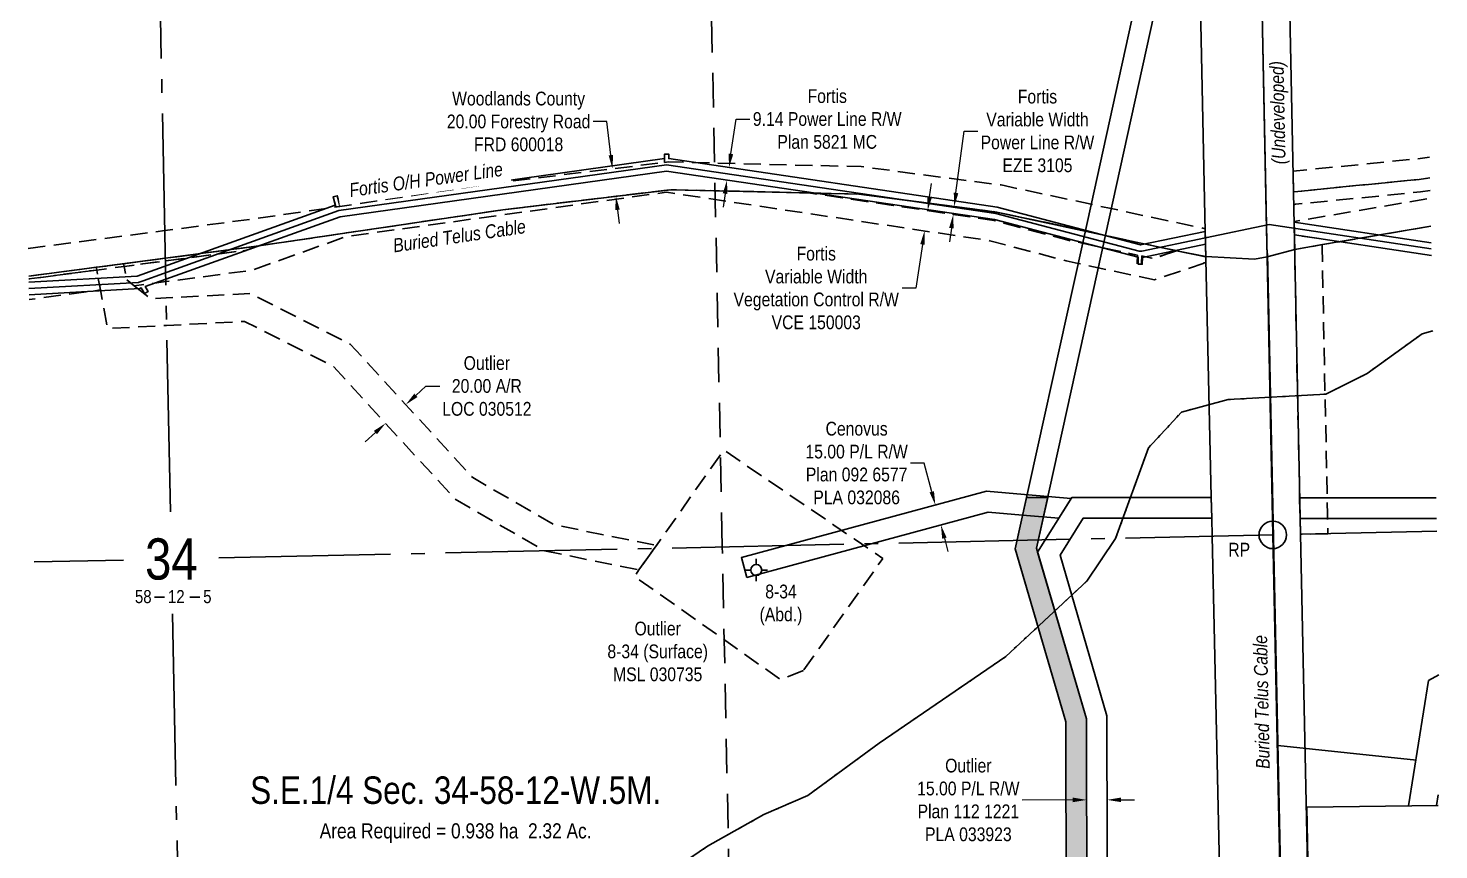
# Model space of a CAD drawing. Extents: x 584850 to 586430, y 5989798 to 5992315.
# Drawn here: x 585079 to 586106, y 5990489 to 5991087 of the extents above; entities that cross this region are included whole.
import ezdxf
from ezdxf.enums import TextEntityAlignment as Align

# ---------------------------------------------------------------- set-up
doc = ezdxf.new("R2010")
doc.units = 0
doc.header["$LTSCALE"] = 5
doc.header["$PDSIZE"] = 0.5
for name, pattern in [('foc-ACCESSROAD', [3.75, 2.5, -1.25]), ('foc-FLOWLINE', [3.75, 2.5, -1.25]), ('foc-LSD', [8, 5, -3]), ('foc-QUARTERLINE', [33, 25, -3, 2, -3]), ('foc-WHEELTRACKS', [2, 0.4, -1.6])]:
    doc.linetypes.add(name, pattern=pattern)
doc.layers.get('Defpoints').update_dxf_attribs({"color": 9})
for name, color, linetype in [('10', 1, 'Continuous'), ('35', 37, 'Continuous'), ('9', 3, 'Continuous'), ('AS-POWER', 104, 'foc-POWER'), ('AS-TELUS', 224, 'foc-TEL'), ('C-AR', 13, 'foc-ACCESSROAD'), ('C-RW', 13, 'Continuous'), ('C-SYMBOL', 7, 'Continuous'), ('C-WS', 13, 'foc-ACCESSROAD'), ('CG-NOTES', 7, 'Continuous'), ('F-AR', 190, 'foc-ACCESSROAD'), ('F-EZE', 190, 'foc-FLOWLINE'), ('F-RW', 190, 'Continuous'), ('F-VCE', 190, 'foc-FLOWLINE'), ('F-WS-S', 8, 'Continuous'), ('L-AREAREQUIRED', 7, 'Continuous'), ('L-QSEC', 8, 'foc-QUARTERLINE'), ('L-SEC', 7, 'Continuous'), ('L-SECLBL', 7, 'Continuous'), ('L-SECTION-LSD', 7, 'foc-LSD'), ('L-TITLEDB', 4, 'Continuous'), ('P-TEMP-H', 41, 'Continuous'), ('P-TEMP_WORKSPACE', 46, 'Continuous'), ('T-WATER-P3', 160, 'foc-WHEELTRACKS')]:
    doc.layers.add(name, color=color, linetype=linetype)
for name, color, linetype, lineweight in [('C-AR-T', 13, 'Continuous', 9), ('C-RW-T', 13, 'Continuous', 9), ('C-WS-T', 13, 'Continuous', 9), ('F-AR-T', 190, 'Continuous', 9), ('F-EZE-T', 190, 'Continuous', 9), ('F-RW-T', 190, 'Continuous', 9), ('F-VCE-T', 190, 'Continuous', 9), ('T-TEXT', 48, 'Continuous', 18)]:
    doc.layers.add(name, color=color, linetype=linetype, lineweight=lineweight)
doc.styles.add('100L', font='ARIALN.TTF', dxfattribs={"height": 11})
doc.styles.add('175L', font='ARIALN.TTF', dxfattribs={"height": 20})
doc.styles.add('80', font='ARIALN.TTF', dxfattribs={"height": 10})
doc.styles.add('80CG', font='ARIALN.TTF', dxfattribs={"height": 10})
doc.styles.add('80L', font='ARIALN.TTF', dxfattribs={"height": 10})
doc.styles.add('80LS', font='ARIALNI.TTF', dxfattribs={"height": 10})
doc.styles.add('foc-LtypeFont', font='ARIALN.TTF', dxfattribs={"height": 7.35})
doc.styles.add('MtXpl_Arial_Narrow', font='ARIALNI.TTF')
doc.styles.add('SIMPLEX', font='ARIALN.TTF')
doc.linetypes.add('foc-POWER', pattern='A,6,-1,["P",foc-LtypeFont,S=0.2,R=0,X=-0.625,Y=-0.75],-1.24,4', length=12.24)
doc.linetypes.add('foc-TEL', pattern='A,2,-1,["T",foc-LtypeFont,S=0.2,R=0,X=-0.425,Y=-0.75],-1.24,8', length=12.24)
doc.linetypes.add('foc-TEL-NOLINE', pattern='A,0,-2,["T",foc-LtypeFont,S=0.2,R=0,X=-0.425,Y=-0.75],-10.24', length=12.24)
doc.linetypes.add('foc-TOPO-flowdirection-NOLINE', pattern='A,0,[">",foc-LtypeFont,S=0.3,R=0,X=0,Y=-0.945],-20,[">",foc-LtypeFont,S=0.3,R=0,X=0,Y=-0.945],0', length=20)
doc.dimstyles.new('Compass 5 000', dxfattribs={"dimscale": 5, "dimtxt": 9, "dimasz": 2, "dimexe": 0.2, "dimexo": 0.0625, "dimgap": 0.5, "dimtad": 0, "dimtih": 1, "dimtoh": 1, "dimzin": 0, "dimdsep": 46, "dimtxsty": '80CG', "dimcen": 0.1, "dimse1": 1, "dimse2": 1, "dimclrd": 256, "dimclrt": 256, "dimaunit": 1, "dimadec": 4, "dimazin": 0, "dimtfac": 0.06, "dimtofl": 0, "dimtmove": 0, "dimatfit": 1, "dimfxl": 0.2, "dimtolj": 1, "dimtzin": 0, "dimlwd": -1, "dimarcsym": 0})

# ---------------------------------------------------------------- blocks, each defined once
blk = doc.blocks.new('RP')
at = {"layer": '35', "color": 3}
blk.add_circle((0, 0), 10, dxfattribs=at)
at = {"layer": '35', "color": 3, "style": '80'}
blk.add_attdef('RP_001', (-32.4, 5.8), '', height=10, dxfattribs=at)
blk = doc.blocks.new('L-SECLBL')
at = {"layer": '9', "color": 7}
for p, q in [((-5.1, -27.8), (-12.3, -27.8)), ((20.7, -27.8), (13.5, -27.8))]:
    blk.add_line(p, q, dxfattribs=at)
at = {"layer": '10', "color": 2, "style": 'SIMPLEX'}
blk.add_attdef('SEC', text='', height=30, dxfattribs=at).set_placement((0, 0), align=Align.MIDDLE)
at = {"layer": '10', "color": 5, "style": '80L'}
blk.add_attdef('TWP', text='', height=9.5, dxfattribs=at).set_placement((-14.4, -27.4), align=Align.MIDDLE_RIGHT)
blk.add_attdef('RGE', text='', height=9.5, dxfattribs=at).set_placement((3.6, -27.4), align=Align.MIDDLE_CENTER)
blk.add_attdef('MER', text='', height=9.5, dxfattribs=at).set_placement((23.2, -27.4), align=Align.MIDDLE_LEFT)
blk = doc.blocks.new('*D23')
at = {"layer": 'C-AR-T', "transparency": 16777216}
for p, q in [((585361.4, 5990819.7), (585368.7, 5990826.5)), ((585368.7, 5990826.5), (585378.7, 5990826.5)), ((585331.9, 5990792.7), (585324.5, 5990785.9))]:
    blk.add_line(p, q, dxfattribs=at)
for points in [[(585360.2, 5990821), (585362.5, 5990818.5), (585354, 5990813)], [(585330.8, 5990793.9), (585333, 5990791.4), (585339.3, 5990799.4)]]:
    blk.add_solid(points, dxfattribs=at)
at = {"layer": 'Defpoints', "color": 0, "transparency": 16777216}
for p in [(585353, 5990814.1), (585354, 5990813), (585338.2, 5990800.6)]:
    blk.add_point(p, dxfattribs=at)
at = {"layer": 'C-AR-T', "transparency": 16777216, "insert": (585413, 5990826.5), "char_height": 10, "attachment_point": 5, "style": '80CG'}
blk.add_mtext('\\A1;Outlier\\P20.00 A/R\\PLOC 030512', dxfattribs=at)
blk = doc.blocks.new('*D26')
at = {"layer": 'C-RW-T', "transparency": 16777216}
for p, q in [((585839.4, 5990525.3), (585802.5, 5990525.2)), ((585874.4, 5990525.3), (585884.4, 5990525.3))]:
    blk.add_line(p, q, dxfattribs=at)
for points in [[(585839.4, 5990527), (585839.4, 5990523.6), (585849.4, 5990525.3)], [(585874.4, 5990527), (585874.4, 5990523.7), (585864.4, 5990525.3)]]:
    blk.add_solid(points, dxfattribs=at)
at = {"layer": 'Defpoints', "color": 0, "transparency": 16777216}
for p in [(585849.4, 5990534.6), (585864.4, 5990534.6), (585849.4, 5990525.3)]:
    blk.add_point(p, dxfattribs=at)
at = {"layer": 'C-RW-T', "transparency": 16777216, "insert": (585763.4, 5990525.2), "char_height": 10, "attachment_point": 5, "style": '80CG'}
blk.add_mtext('\\A1;Outlier\\P15.00 P/L R/W\\PPlan 112 1221\\PPLA 033923', dxfattribs=at)
blk = doc.blocks.new('*D29')
at = {"layer": 'Defpoints', "color": 0, "transparency": 16777216}
for p in [(585504.4, 5990984.6), (585446.6, 5990977.6), (585449, 5990957.7)]:
    blk.add_point(p, dxfattribs=at)
at = {"layer": 'F-AR-T', "transparency": 16777216}
for p, q in [((585500.3, 5991019), (585490.3, 5991019)), ((585503.2, 5990994.6), (585500.3, 5991019)), ((585508.1, 5990954.8), (585509.3, 5990944.9))]:
    blk.add_line(p, q, dxfattribs=at)
for points in [[(585504.9, 5990994.8), (585501.6, 5990994.4), (585504.4, 5990984.6)], [(585509.7, 5990955), (585506.4, 5990954.6), (585506.9, 5990964.7)]]:
    blk.add_solid(points, dxfattribs=at)
at = {"layer": 'F-AR-T', "transparency": 16777216, "insert": (585436.1, 5991019), "char_height": 10, "attachment_point": 5, "style": '80CG'}
blk.add_mtext('\\A1;Woodlands County\\P20.00 Forestry Road\\PFRD 600018', dxfattribs=at)
blk = doc.blocks.new('*D30')
at = {"layer": 'Defpoints', "color": 0, "transparency": 16777216}
for p in [(585753.1, 5990957.1), (585758.1, 5990950.6), (585758.8, 5990956.4)]:
    blk.add_point(p, dxfattribs=at)
at = {"layer": 'F-EZE-T', "transparency": 16777216}
for p, q in [((585754.4, 5990967), (585760.3, 5991012.1)), ((585760.3, 5991012.1), (585770.3, 5991012.1)), ((585751.1, 5990941.4), (585749.8, 5990931.5))]:
    blk.add_line(p, q, dxfattribs=at)
for points in [[(585752.8, 5990967.3), (585756.1, 5990966.8), (585753.1, 5990957.1)], [(585749.4, 5990941.6), (585752.7, 5990941.2), (585752.4, 5990951.3)]]:
    blk.add_solid(points, dxfattribs=at)
at = {"layer": 'F-EZE-T', "transparency": 16777216, "insert": (585813.7, 5991012.1), "char_height": 10, "attachment_point": 5, "style": '80CG'}
blk.add_mtext('\\A1;Fortis\\PVariable Width\\PPower Line R/W\\PEZE 3105', dxfattribs=at)
blk = doc.blocks.new('*D33')
at = {"layer": 'Defpoints', "color": 0, "transparency": 16777216}
for p in [(585588.8, 5990985.6), (585589.2, 5990985.5), (585587.5, 5990976.5)]:
    blk.add_point(p, dxfattribs=at)
at = {"layer": 'F-RW-T', "transparency": 16777216}
for p, q in [((585590.6, 5990995.4), (585594.4, 5991020.8)), ((585594.4, 5991020.8), (585604.4, 5991020.8)), ((585586.4, 5990966.6), (585584.9, 5990956.7))]:
    blk.add_line(p, q, dxfattribs=at)
for points in [[(585589, 5990995.7), (585592.3, 5990995.2), (585589.2, 5990985.5)], [(585584.7, 5990966.8), (585588, 5990966.3), (585587.8, 5990976.5)]]:
    blk.add_solid(points, dxfattribs=at)
at = {"layer": 'F-RW-T', "transparency": 16777216, "insert": (585660.7, 5991020.8), "char_height": 10, "attachment_point": 5, "style": '80CG'}
blk.add_mtext('\\A1;Fortis\\P9.14 Power Line R/W\\PPlan 5821 MC', dxfattribs=at)
blk = doc.blocks.new('*D34')
at = {"layer": 'Defpoints', "color": 0, "transparency": 16777216}
for p in [(585675.6, 5990962.9), (585673.4, 5990948.1), (585731.5, 5990939.4)]:
    blk.add_point(p, dxfattribs=at)
at = {"layer": 'F-VCE-T', "transparency": 16777216}
for p, q in [((585735.2, 5990964.1), (585736.7, 5990974)), ((585730.1, 5990929.5), (585725.3, 5990897.8)), ((585725.3, 5990897.8), (585715.3, 5990897.8))]:
    blk.add_line(p, q, dxfattribs=at)
for points in [[(585733.6, 5990964.3), (585736.9, 5990963.8), (585733.8, 5990954.2)], [(585728.4, 5990929.8), (585731.7, 5990929.3), (585731.5, 5990939.4)]]:
    blk.add_solid(points, dxfattribs=at)
at = {"layer": 'F-VCE-T', "transparency": 16777216, "insert": (585652.7, 5990897.8), "char_height": 10, "attachment_point": 5, "style": '80CG'}
blk.add_mtext('\\A1;Fortis\\PVariable Width\\PVegetation Control R/W\\PVCE 150003', dxfattribs=at)
blk = doc.blocks.new('GABD')
for p, q in [((-0.81, 0), (-1.62, 0)), ((0, 0.81), (0, 1.62)), ((1.62, 0), (0.81, 0)), ((0, -0.81), (0, -1.62))]:
    blk.add_line(p, q)
blk.add_circle((0, 0), 0.8)
blk = doc.blocks.new('*D42')
at = {"layer": 'Defpoints', "color": 0, "transparency": 16777216}
for p in [(585737.5, 5990739.3), (585739.4, 5990739.9), (585741.4, 5990724.9)]:
    blk.add_point(p, dxfattribs=at)
at = {"layer": 'F-RW-T', "transparency": 16777216}
for p, q in [((585731.2, 5990770.4), (585721.2, 5990770.4)), ((585736.8, 5990749.5), (585731.2, 5990770.4)), ((585746, 5990715.7), (585748.6, 5990706.1))]:
    blk.add_line(p, q, dxfattribs=at)
for points in [[(585738.4, 5990749.9), (585735.2, 5990749.1), (585739.4, 5990739.9)], [(585747.6, 5990716.2), (585744.4, 5990715.3), (585743.4, 5990725.4)]]:
    blk.add_solid(points, dxfattribs=at)
at = {"layer": 'F-RW-T', "transparency": 16777216, "insert": (585682.1, 5990770.4), "char_height": 10, "attachment_point": 5, "style": '80CG'}
blk.add_mtext('\\A1;Cenovus\\P15.00 P/L R/W\\PPlan 092 6577\\PPLA 032086', dxfattribs=at)

msp = doc.modelspace()

# ---------------------------------------------------------------- hatches: boundary and pattern name
at = {"layer": 'P-TEMP-H'}
h = msp.add_hatch(color=256, dxfattribs=at)
h.dxf.hatch_style = 1
h.paths.add_polyline_path([(585821.157, 5990745.295), (585813.033, 5990708.453), (585849.308, 5990584.205), (585849.983, 5990301.668), (585747.976, 5990299.535), (585750.201, 5990194.696), (585735.204, 5990194.378), (585732.661, 5990314.218), (585834.948, 5990316.357), (585834.313, 5990582.043), (585797.558, 5990707.934), (585805.797, 5990745.298)])

# ---------------------------------------------------------------- linework, layer by layer
at = {"layer": 'AS-TELUS', "linetype": 'foc-TEL-NOLINE', "flags": 128}
for points in [[(585079.623, 5990906.45), (585178.977, 5990919.537), (585247.105, 5990928.51), (585424.726, 5990954.794), (585546.9, 5990969.392), (585683.796, 5990966.227), (585783.959, 5990953.091), (585914.93, 5990924.972), (585936.242, 5990920.673), (585971.681, 5990918.956), (585980.886, 5990920.526), (586000.893, 5990925.937), (586021.199, 5990929.404), (586100.011, 5990942.865)], [(585995.675, 5990234.032), (585981.233, 5990923.007)]]:
    msp.add_lwpolyline(points, dxfattribs=at)
at = {"layer": 'AS-TELUS', "flags": 128}
msp.add_lwpolyline([(585988.622, 5990565.003), (586089.562, 5990554.288)], dxfattribs=at)
at = {"layer": 'C-AR', "flags": 128}
msp.add_lwpolyline([(585156.445, 5990899.478), (585168.444, 5990890.004), (585179.559, 5990890.582), (585240.941, 5990893.776), (585313.561, 5990857.052), (585402.698, 5990759.856), (585462.22, 5990725.467), (585536.348, 5990710.492), (585534.806, 5990708.307), (585523.702, 5990692.633), (585455.045, 5990706.566), (585390.027, 5990744.068), (585301.277, 5990840.841), (585236.662, 5990873.517), (585179.962, 5990870.566), (585136.959, 5990868.329), (585131.761, 5990896.439), (585129.111, 5990910.957), (585128.653, 5990912.908), (585148.674, 5990915.545), (585148.975, 5990913.573), (585150.741, 5990903.982), (585156.445, 5990899.478)], close=True, dxfattribs=at)
at = {"layer": 'C-RW'}
for points in [[(585860.382, 5990923.174), (585813.033, 5990708.453), (585849.308, 5990584.205), (585849.983, 5990301.668), (585747.976, 5990299.535), (585750.201, 5990194.696), (585735.204, 5990194.378), (585732.661, 5990314.218), (585834.948, 5990316.357), (585834.313, 5990582.043), (585797.558, 5990707.934), (585845.734, 5990926.404), (585905.029, 5991196.193), (585900.272, 5991532.733), (585915.27, 5991532.997), (585920.053, 5991194.678)], [(585940.566, 5990730.277), (585940.493, 5990730.277), (585846.964, 5990730.291), (585830.131, 5990703.412), (585864.303, 5990586.368), (585864.983, 5990301.697), (585865.258, 5990186.729), (585850.258, 5990186.693), (585849.983, 5990301.661), (585849.308, 5990584.205), (585813.846, 5990705.669), (585838.66, 5990745.293), (585940.226, 5990745.277)]]:
    msp.add_lwpolyline(points, close=True, dxfattribs=at)
msp.add_lwpolyline([(586104.128, 5990730.1), (586018.247, 5990730.196), (586004.814, 5990730.21), (586004.513, 5990745.21), (586018.263, 5990745.196), (586103.838, 5990745.101)], dxfattribs=at)
at = {"layer": 'C-WS', "flags": 128}
msp.add_lwpolyline([(585643.387, 5990619.398), (585626.558, 5990612.931), (585520.445, 5990688.032), (585523.702, 5990692.633), (585534.806, 5990708.308), (585536.347, 5990710.492), (585585.488, 5990779.895), (585665.574, 5990725.285), (585680.345, 5990715.214), (585685.63, 5990711.605), (585701.158, 5990701.023), (585643.387, 5990619.398)], close=True, dxfattribs=at)
at = {"layer": 'F-AR', "flags": 128}
for points in [[(585079.214, 5990926.578), (585178.572, 5990939.665), (585244.349, 5990948.329), (585306.075, 5990957.221), (585422.066, 5990974.627), (585542.281, 5990989.23), (585545.329, 5990989.595), (585685.329, 5990986.206), (585787.362, 5990972.826), (585852.811, 5990958.797), (585867.427, 5990955.664), (585919.188, 5990944.569), (585935.818, 5990940.996), (585936.243, 5990920.673), (585934.833, 5990920.742), (585914.989, 5990925.005), (585863.09, 5990936.034), (585848.566, 5990939.5), (585783.959, 5990953.091), (585683.796, 5990966.227), (585648.49, 5990967.029), (585647.994, 5990967.04), (585546.9, 5990969.392), (585424.726, 5990954.794), (585247.105, 5990928.51), (585178.977, 5990919.537), (585148.674, 5990915.545), (585128.653, 5990912.908), (585079.623, 5990906.45)], [(586100.011, 5990942.865), (586021.199, 5990929.404), (586000.893, 5990925.937), (586000.487, 5990946.166), (586099.619, 5990963.098)]]:
    msp.add_lwpolyline(points, dxfattribs=at)
at = {"layer": 'F-EZE', "flags": 128}
for points in [[(586099.509, 5990968.784), (586092.455, 5990967.781), (586001.596, 5990958.845), (586000.242, 5990958.394), (586000.053, 5990967.849), (586091.398, 5990976.899), (586099.33, 5990978.027)], [(585079.623, 5990906.45), (585128.653, 5990912.908), (585148.674, 5990915.545), (585178.977, 5990919.537), (585247.105, 5990928.51), (585238.181, 5990925.318), (585179.017, 5990917.528), (585148.975, 5990913.573), (585129.111, 5990910.957), (585079.664, 5990904.447)]]:
    msp.add_lwpolyline(points, dxfattribs=at)
at = {"layer": 'F-EZE'}
msp.add_lwpolyline([(585306.075, 5990957.221), (585303.021, 5990956.819), (585301.176, 5990964.204), (585304.13, 5990964.948), (585306.075, 5990957.221)], close=True, dxfattribs=at)
at = {"layer": 'F-EZE', "flags": 128}
for points in [[(585914.93, 5990924.972), (585897.886, 5990919.299), (585889.567, 5990921.134), (585889.367, 5990914.333), (585886.321, 5990914.382), (585886.51, 5990921.798), (585861.124, 5990927.113), (585846.602, 5990930.57), (585838.103, 5990932.141), (585782.085, 5990946.969), (585648.489, 5990966.997), (585683.796, 5990966.227), (585783.959, 5990953.091), (585848.549, 5990939.422), (585863.089, 5990936.028), (585914.93, 5990924.972)], [(586025.049, 5990718.946), (586005.044, 5990718.556), (586004.82, 5990729.73), (586004.805, 5990730.508), (586004.75, 5990733.236), (586004.52, 5990744.737), (586004.503, 5990745.582), (586004.45, 5990748.243), (586000.93, 5990923.945), (586000.681, 5990936.505), (586020.751, 5990933.498), (586020.875, 5990927.346), (586024.463, 5990748.199), (586024.517, 5990745.538), (586024.533, 5990744.704), (586024.764, 5990733.191), (586024.817, 5990730.524), (586024.833, 5990729.698), (586025.049, 5990718.946)]]:
    msp.add_lwpolyline(points, close=True, dxfattribs=at)
at = {"layer": 'F-RW', "flags": 128}
for points in [[(585079.898, 5990892.918), (585160.336, 5990897.459), (585161.533, 5990897.888), (585163.809, 5990893.778), (585166.474, 5990895.254), (585164.439, 5990898.929), (585179.294, 5990904.25), (585306.317, 5990949.751), (585543.791, 5990982.997), (585782.484, 5990947.67), (585887.009, 5990920.199), (585886.887, 5990915.273), (585889.938, 5990915.195), (585890.06, 5990920.121), (585936.046, 5990929.717), (585935.869, 5990939.023), (585888.76, 5990929.18), (585784.355, 5990956.667), (585545.358, 5990992.004), (585545.374, 5990995.271), (585542.322, 5990995.283), (585542.307, 5990992.017), (585305.638, 5990958.885), (585304.145, 5990964.955), (585301.187, 5990964.226), (585302.68, 5990958.156), (585158.5, 5990906.511), (585079.712, 5990902.062)], [(586100.243, 5990930.843), (586000.495, 5990945.778)], [(586000.681, 5990936.505), (586100.423, 5990921.561)]]:
    msp.add_lwpolyline(points, dxfattribs=at)
at = {"layer": 'F-RW'}
msp.add_lwpolyline([(585602.184, 5990687.237), (585777.949, 5990734.735), (585802.925, 5990732.573), (585829.267, 5990730.294), (585838.207, 5990744.57), (585804.218, 5990747.511), (585776.598, 5990749.901), (585598.272, 5990701.711)], close=True, dxfattribs=at)
at = {"layer": 'F-VCE', "flags": 128}
for points in [[(585545.329, 5990989.595), (585542.281, 5990989.23), (585542.315, 5990995.277), (585545.361, 5990995.26), (585545.329, 5990989.595)], [(585546.9, 5990969.392), (585648.021, 5990967.068), (585648.49, 5990967.018), (585782.09, 5990946.974), (585838.108, 5990932.161), (585846.619, 5990930.625), (585861.125, 5990927.13), (585886.537, 5990921.826), (585886.348, 5990914.411), (585889.394, 5990914.347), (585889.581, 5990921.166), (585897.905, 5990919.314), (585912.279, 5990924.097), (585914.969, 5990924.994), (585934.833, 5990920.742), (585934.932, 5990915.84), (585898.776, 5990903.809), (585857.942, 5990912.583), (585843.325, 5990915.724), (585834.621, 5990917.594), (585779.059, 5990932.274), (585645.822, 5990952.268), (585543.717, 5990967.591), (585310.431, 5990935.269), (585241.777, 5990910.715), (585179.32, 5990902.491), (585156.445, 5990899.478), (585150.741, 5990903.982), (585148.975, 5990913.573), (585179.017, 5990917.528), (585238.181, 5990925.318), (585247.105, 5990928.51), (585424.726, 5990954.794), (585546.9, 5990969.392)]]:
    msp.add_lwpolyline(points, close=True, dxfattribs=at)
for points in [[(586099.33, 5990978.027), (586091.398, 5990976.899), (586000.053, 5990967.849), (585999.75, 5990982.961), (586089.412, 5990991.781), (586099.038, 5990993.153)], [(585079.664, 5990904.447), (585129.111, 5990910.957), (585131.737, 5990896.427), (585079.968, 5990889.476)]]:
    msp.add_lwpolyline(points, dxfattribs=at)
at = {"layer": 'L-QSEC'}
for p, q in [((585166.907, 5991519.791), (585182.775, 5990730.627)), ((585217.886, 5990701.4), (585984.94, 5990718.162)), ((586005.046, 5990718.601), (586104.308, 5990720.771)), ((585083.447, 5990698.462), (585148.651, 5990699.887)), ((585184.182, 5990660.673), (585199.558, 5989895.946))]:
    msp.add_line(p, q, dxfattribs=at)
at = {"layer": 'L-SEC'}
for p, q in [((585984.94, 5990718.162), (585968.597, 5991533.94)), ((586005.046, 5990718.601), (585988.705, 5991534.302)), ((586001.881, 5989913.859), (585984.94, 5990718.162)), ((586021.989, 5989914.214), (586005.046, 5990718.601))]:
    msp.add_line(p, q, dxfattribs=at)
at = {"layer": 'L-SECTION-LSD'}
for p, q in [((585584.368, 5990709.408), (585567.752, 5991526.865)), ((585600.719, 5989904.903), (585584.368, 5990709.408))]:
    msp.add_line(p, q, dxfattribs=at)
at = {"layer": 'L-TITLEDB', "flags": 128}
msp.add_lwpolyline([(585973.824, 5989913.231), (585955.791, 5989912.826), (585953.735, 5990104.036), (585952.682, 5990182.753), (585949.979, 5990303.631), (585947.865, 5990399.094), (585940.863, 5990717.195), (585940.562, 5990730.448), (585940.218, 5990745.654), (585936.292, 5990918.5), (585936.037, 5990929.722), (585935.865, 5990938.786), (585923.31, 5991533.14), (585968.597, 5991533.94), (585980.481, 5990940.756), (585980.886, 5990920.526), (585984.94, 5990718.162), (585993.411, 5990316.011), (586001.881, 5989913.859), (585995.734, 5989913.722), (585991.029, 5989913.616), (585973.824, 5989913.231)], close=True, dxfattribs=at)
for points in [[(586083.717, 5990521.001), (586098.244, 5990612.116), (586105.779, 5990616.289)], [(586105.404, 5990528.975), (586104.146, 5990521.31)], [(586094.505, 5990317.997), (586013.703, 5990316.167), (586009.75, 5990519.882), (586105.371, 5990521.328)]]:
    msp.add_lwpolyline(points, dxfattribs=at)
at = {"layer": 'P-TEMP_WORKSPACE'}
msp.add_lwpolyline([(585821.157, 5990745.295), (585813.033, 5990708.453), (585849.308, 5990584.205), (585849.983, 5990301.668), (585747.976, 5990299.535), (585750.201, 5990194.696), (585735.204, 5990194.378), (585732.661, 5990314.218), (585834.948, 5990316.357), (585834.313, 5990582.043), (585797.558, 5990707.934), (585805.797, 5990745.298)], close=True, dxfattribs=at)
at = {"layer": 'T-WATER-P3', "flags": 128}
msp.add_lwpolyline([(585093.507, 5990198.141), (585171.491, 5990184.523), (585226.496, 5990187.528), (585244.498, 5990193.528), (585258.5, 5990201.529), (585294.505, 5990227.532), (585360.514, 5990267.538), (585396.52, 5990293.541), (585406.521, 5990304.542), (585423.525, 5990328.544), (585427.526, 5990344.546), (585431.528, 5990373.546), (585446.532, 5990401.549), (585465.535, 5990421.55), (585492.538, 5990436.552), (585573.55, 5990491.559), (585614.555, 5990514.563), (585646.559, 5990528.566), (585698.567, 5990566.57), (585790.58, 5990629.58), (585849.59, 5990684.585), (585870.594, 5990715.587), (585894.6, 5990781.591), (585918.605, 5990807.595), (585952.609, 5990816.596), (586023.616, 5990820.601), (586053.62, 5990835.604), (586093.626, 5990864.608), (586101.485, 5990866.689)], dxfattribs=at)
at = {"layer": 'T-WATER-P3', "linetype": 'foc-TOPO-flowdirection-NOLINE', "flags": 128}
msp.add_lwpolyline([(585093.507, 5990198.141), (585171.491, 5990184.523), (585226.496, 5990187.528), (585244.498, 5990193.528), (585258.5, 5990201.529), (585294.505, 5990227.532), (585360.514, 5990267.538), (585396.52, 5990293.541), (585406.521, 5990304.542), (585423.525, 5990328.544), (585427.526, 5990344.546), (585431.528, 5990373.546), (585446.532, 5990401.549), (585465.535, 5990421.55), (585492.538, 5990436.552), (585573.55, 5990491.559), (585614.555, 5990514.563), (585646.559, 5990528.566), (585698.567, 5990566.57), (585790.58, 5990629.58), (585849.59, 5990684.585), (585870.594, 5990715.587), (585894.6, 5990781.591), (585918.605, 5990807.595), (585952.609, 5990816.596), (586023.616, 5990820.601), (586053.62, 5990835.604), (586093.626, 5990864.608), (586101.485, 5990866.689)], dxfattribs=at)

# ---------------------------------------------------------------- block references
at = {"layer": 'CG-NOTES'}
ref = msp.add_blockref('RP', (585984.94, 5990718.162), dxfattribs=dict(at, xscale=-1, rotation=180))
ref.add_attrib('RP_001', 'RP', (585952.579, 5990702.408), dxfattribs={"layer": '35', "color": 3, "height": 10, "style": '80'})
at = {"layer": 'F-WS-S', "xscale": 4.997753599999968, "yscale": 4.997753599999968, "zscale": 4.997753599999968}
msp.add_blockref('GABD', (585609.039, 5990692.609), dxfattribs=at)
at = {"layer": 'L-SECLBL', "xscale": 0.9995507200000007, "yscale": 0.9995507200000007, "zscale": 0.9995507200000007}
msp.add_blockref('L-SECLBL', (585183.378, 5990700.645), dxfattribs=at).add_auto_attribs({'SEC': '34', 'TWP': '58', 'RGE': '12', 'MER': '5'})

# ---------------------------------------------------------------- texts
at = {"layer": 'AS-TELUS', "char_height": 9.99551, "width": 97.19138, "attachment_point": 5, "style": '80CG'}
for insert, rotation in [((585392.982, 5990935.693), 8.417295), ((585976.878, 5990596.544), 91.210571)]:
    msp.add_mtext('\\A1;{\\fArial Narrow|b0|i1|c0|p34;Buried Telus Cable}', dxfattribs=dict(at, insert=insert, rotation=rotation))
at = {"layer": 'C-WS-T', "attachment_point": 5, "style": '80CG'}
for s, insert, char_height, width in [('\\A1;8-34\\P(Abd.)', (585627.055, 5990667.132), 9.9955, 30.58421), ('\\A1;Outlier\\P8-34 (Surface)\\PMSL 030735', (585537.324, 5990633.286), 9.99551, 78.95946)]:
    msp.add_mtext(s, dxfattribs=dict(at, insert=insert, char_height=char_height, width=width))
at = {"layer": 'T-TEXT', "style": '80LS'}
msp.add_text('(Undeveloped)', height=9.99551, rotation=91.147688, dxfattribs=at).set_placement((585988.536, 5991025.447), align=Align.MIDDLE_CENTER)

# ---------------------------------------------------------------- dimensions: what is measured, and where the dimension line sits
at = {"layer": 'C-AR-T'}
dim = msp.add_aligned_dim(p1=(585338.222, 5990800.556), p2=(585352.966, 5990814.084), distance=-1.52, text='Outlier\\P20.00 A/R\\PLOC 030512', dimstyle='Compass 5 000', dxfattribs=at)
dim.commit()
dim.dimension.update_dxf_attribs({"geometry": '*D23', "text_midpoint": (585413.001, 5990826.485)})
at = {"layer": 'C-RW-T'}
dim = msp.add_linear_dim(base=(585849.42, 5990525.298), p1=(585864.428, 5990534.605), p2=(585849.408, 5990534.586), angle=180.07444, text='Outlier\\P15.00 P/L R/W\\PPlan 112 1221\\PPLA 033923', dimstyle='Compass 5 000', dxfattribs=at)
dim.commit()
dim.dimension.update_dxf_attribs({"geometry": '*D26', "text_midpoint": (585763.372, 5990525.237), "dimtype": 161})
at = {"layer": 'F-EZE-T'}
dim = msp.add_linear_dim(base=(585753.131, 5990957.134), p1=(585758.081, 5990950.568), p2=(585758.844, 5990956.385), angle=82.528841, text='Fortis\\PVariable Width\\PPower Line R/W\\PEZE 3105', dimstyle='Compass 5 000', dxfattribs=at)
dim.commit()
dim.dimension.update_dxf_attribs({"geometry": '*D30', "text_midpoint": (585813.727, 5991012.107), "dimtype": 161})
at = {"layer": 'F-RW-T', "color": 3}
dim = msp.add_linear_dim(base=(585589.166, 5990985.527), p1=(585587.499, 5990976.528), p2=(585588.836, 5990985.576), angle=81.589303, text='Fortis\\P9.14 Power Line R/W\\PPlan 5821 MC', dimstyle='Compass 5 000', dxfattribs=at)
dim.commit()
dim.dimension.update_dxf_attribs({"geometry": '*D33', "text_midpoint": (585660.715, 5991020.757), "dimtype": 161})
at = {"layer": 'F-RW-T'}
dim = msp.add_linear_dim(base=(585739.439, 5990739.859), p1=(585741.438, 5990724.868), p2=(585737.526, 5990739.342), angle=105.1222, text='Cenovus\\P15.00 P/L R/W\\PPlan 092 6577\\PPLA 032086', dimstyle='Compass 5 000', dxfattribs=at)
dim.commit()
dim.dimension.update_dxf_attribs({"geometry": '*D42', "text_midpoint": (585682.103, 5990770.389), "dimtype": 161})
at = {"layer": 'F-VCE-T'}
dim = msp.add_linear_dim(base=(585731.538, 5990939.405), p1=(585675.583, 5990962.936), p2=(585673.362, 5990948.136), angle=261.465242, text='Fortis\\PVariable Width\\PVegetation Control R/W\\PVCE 150003', dimstyle='Compass 5 000', dxfattribs=at)
dim.commit()
dim.dimension.update_dxf_attribs({"geometry": '*D34', "text_midpoint": (585652.699, 5990897.778), "dimtype": 161})

# ---------------------------------------------------------------- next in the draw order: texts
at = {"layer": 'AS-POWER', "insert": (585308.892, 5990973.42), "char_height": 9.99116, "width": 115.95239, "attachment_point": 1, "rotation": 7.969253, "style": 'MtXpl_Arial_Narrow', "bg_fill": 2}
msp.add_mtext('\\pi0.23397; Fortis O/H Power Line ', dxfattribs=at)
at = {"layer": 'C-SYMBOL', "color": 3, "insert": (585390.332, 5990542.375), "char_height": 19.99101, "width": 300.6382, "attachment_point": 2, "style": '175L', "bg_fill": 3, "box_fill_scale": 1.15, "bg_fill_color": 256, "bg_fill_true_color": 256, "bg_fill_transparency": 0}
msp.add_mtext('S.E.1/4 Sec. 34-58-12-W.5M.', dxfattribs=at)
at = {"layer": 'L-AREAREQUIRED', "color": 5, "insert": (585390.263, 5990508.244), "char_height": 10.99507, "width": 203.87129, "attachment_point": 2, "style": '100L', "bg_fill": 3, "box_fill_scale": 1.15, "bg_fill_color": 256, "bg_fill_true_color": 256, "bg_fill_transparency": 0}
msp.add_mtext('Area Required = 0.938 ha  2.32 Ac.', dxfattribs=at)

# ---------------------------------------------------------------- next in the draw order: linework, layer by layer
at = {"layer": 'AS-POWER', "flags": 128}
msp.add_lwpolyline([(585079.644, 5990897.408), (585159.432, 5990901.913), (585160.017, 5990902.122), (585162.922, 5990903.163), (585177.777, 5990908.484), (585305.235, 5990954.142), (585543.809, 5990987.541), (585783.388, 5990952.084), (585887.648, 5990924.682), (585889.654, 5990924.631), (585982.271, 5990943.959), (586100.332, 5990926.282)], dxfattribs=at)

# ---------------------------------------------------------------- next in the draw order: dimensions: what is measured, and where the dimension line sits
at = {"layer": 'F-AR-T', "color": 3}
dim = msp.add_linear_dim(base=(585504.431, 5990984.635), p1=(585449.027, 5990957.685), p2=(585446.603, 5990977.596), angle=96.940033, text='Woodlands County\\P20.00 Forestry Road\\PFRD 600018', dimstyle='Compass 5 000', dxfattribs=at)
dim.commit()
dim.dimension.update_dxf_attribs({"geometry": '*D29', "text_midpoint": (585436.113, 5991018.982), "dimtype": 161})

doc.saveas('drawing.dxf')
